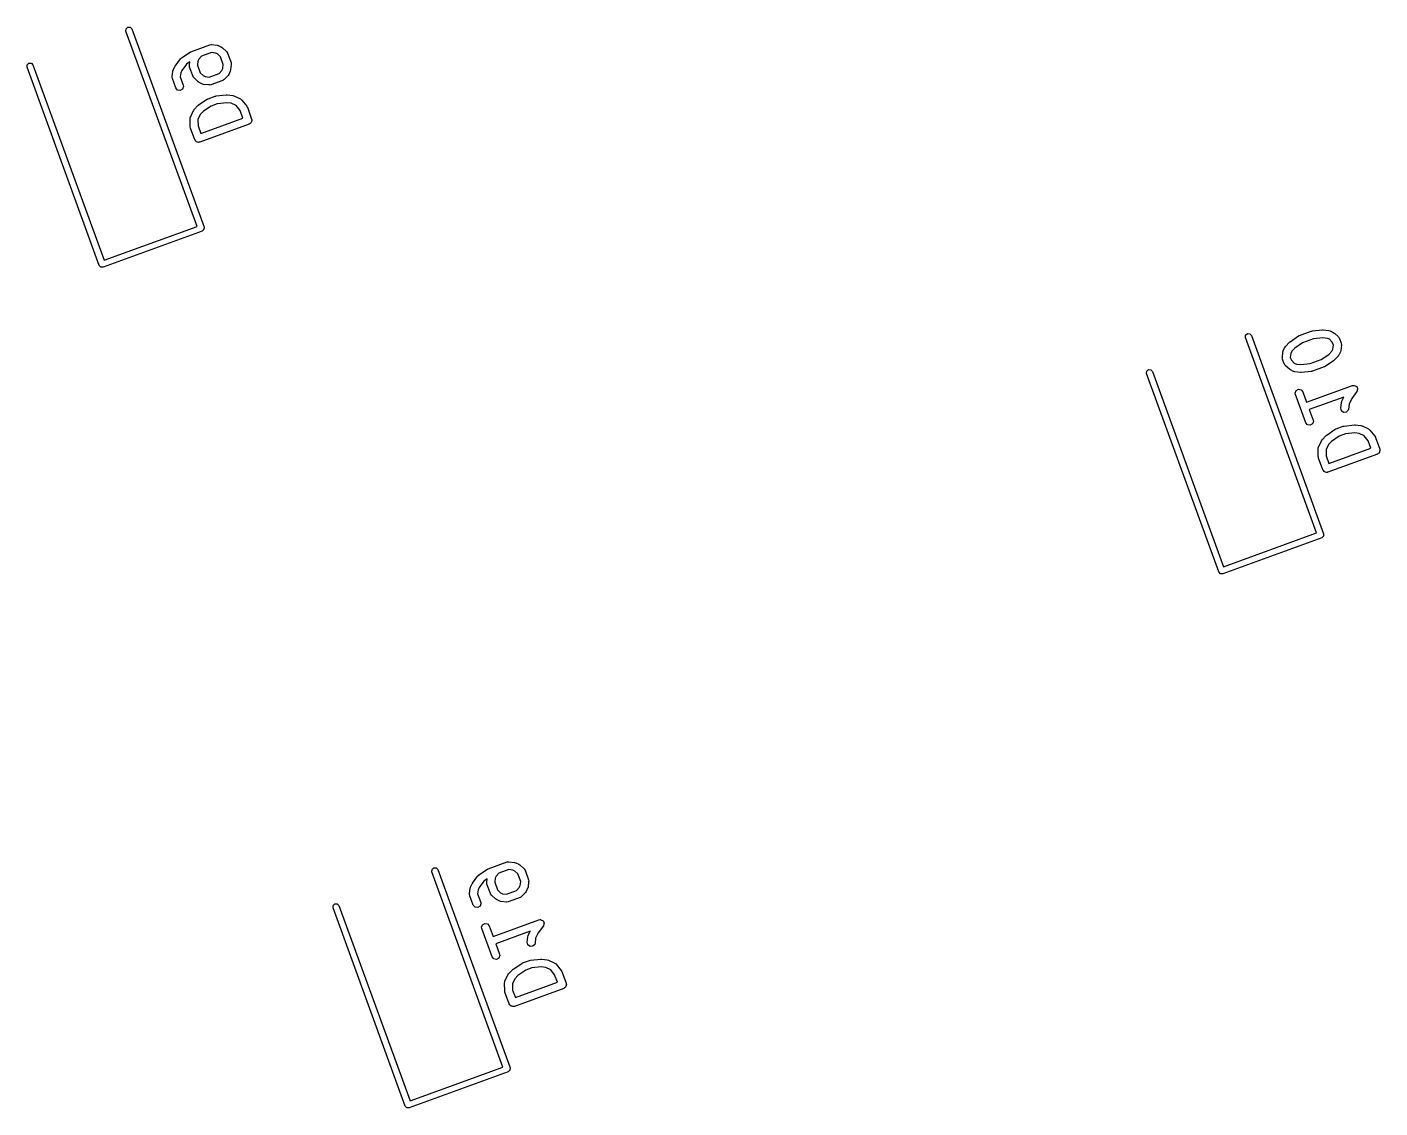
# Model space of a CAD drawing. Extents: x 2.13 to 9.42, y -5.88 to -2.33.
# Drawn here: x 8.183 to 9.195, y -3.139 to -2.331 of the extents above; entities that cross this region are included whole.
import ezdxf

# ---------------------------------------------------------------- set-up
doc = ezdxf.new("R2010")
doc.units = 0
doc.header["$MEASUREMENT"] = 0
doc.layers.add('BLACK', color=7, linetype='CONTINUOUS')

msp = doc.modelspace()

# ---------------------------------------------------------------- linework, layer by layer
at = {"layer": 'BLACK', "linetype": 'CONTINUOUS'}
for p, q in [((8.25665, -2.33367), (8.25673, -2.33187)), ((8.30984, -2.4798), (8.25665, -2.33367)), ((8.25673, -2.33187), (8.25806, -2.33064)), ((8.25806, -2.33064), (8.25987, -2.33072)), ((8.25987, -2.33072), (8.26109, -2.33206)), ((8.26109, -2.33206), (8.31509, -2.48041)), ((8.30524, -2.34906), (8.31933, -2.34393)), ((8.31933, -2.34393), (8.32034, -2.34375)), ((8.32034, -2.34375), (8.32051, -2.34381)), ((8.32051, -2.34381), (8.32068, -2.34377)), ((8.32068, -2.34377), (8.32484, -2.34425)), ((8.32484, -2.34425), (8.32569, -2.3445)), ((8.32569, -2.3445), (8.32575, -2.34451)), ((8.32575, -2.34451), (8.32815, -2.34563)), ((8.32815, -2.34563), (8.32888, -2.34613)), ((8.32888, -2.34613), (8.32894, -2.34616)), ((8.32894, -2.34616), (8.33198, -2.34904)), ((8.18274, -2.3588), (8.18407, -2.35757)), ((8.18407, -2.35757), (8.18588, -2.35765)), ((8.18588, -2.35765), (8.1871, -2.35899)), ((8.29346, -2.35986), (8.29746, -2.35441)), ((8.29746, -2.35441), (8.29818, -2.35372)), ((8.29818, -2.35372), (8.29819, -2.35371)), ((8.29819, -2.35371), (8.30459, -2.34938)), ((8.30192, -2.35832), (8.29839, -2.36312)), ((8.30441, -2.35664), (8.30192, -2.35832)), ((8.30412, -2.35918), (8.30441, -2.35664)), ((8.30459, -2.34938), (8.30513, -2.34914)), ((8.30513, -2.34914), (8.30524, -2.34906)), ((8.31041, -2.35617), (8.31006, -2.35916)), ((8.31112, -2.35463), (8.31041, -2.35617)), ((8.3132, -2.35244), (8.31112, -2.35463)), ((8.32069, -2.34971), (8.3132, -2.35244)), ((8.32369, -2.35006), (8.32069, -2.34971)), ((8.32522, -2.35078), (8.32369, -2.35006)), ((8.32741, -2.35285), (8.32522, -2.35078)), ((8.3295, -2.35859), (8.32741, -2.35285)), ((8.33198, -2.34904), (8.33259, -2.34986)), ((8.33259, -2.34986), (8.33261, -2.35004)), ((8.33261, -2.35004), (8.33273, -2.35017)), ((8.33273, -2.35017), (8.33529, -2.35722)), ((8.33529, -2.35722), (8.33547, -2.35823)), ((8.33547, -2.35823), (8.33541, -2.3584)), ((8.33541, -2.3584), (8.33545, -2.35857)), ((8.18266, -2.3606), (8.18274, -2.3588)), ((8.23666, -2.50896), (8.18266, -2.3606)), ((8.1871, -2.35899), (8.24029, -2.50512)), ((8.29128, -2.36817), (8.29135, -2.36801)), ((8.29146, -2.36918), (8.29128, -2.36817)), ((8.2913, -2.36784), (8.29178, -2.36367)), ((8.29135, -2.36801), (8.2913, -2.36784)), ((8.29178, -2.36367), (8.29204, -2.36282)), ((8.29204, -2.36276), (8.29316, -2.36036)), ((8.29204, -2.36282), (8.29204, -2.36276)), ((8.29316, -2.36036), (8.29342, -2.35999)), ((8.29342, -2.35999), (8.29346, -2.35986)), ((8.2976, -2.36482), (8.29725, -2.36782)), ((8.29725, -2.36782), (8.29958, -2.37421)), ((8.29839, -2.36312), (8.2976, -2.36482)), ((8.3041, -2.35952), (8.30416, -2.35935)), ((8.30427, -2.36053), (8.3041, -2.35952)), ((8.30416, -2.35935), (8.30412, -2.35918)), ((8.30684, -2.36758), (8.30427, -2.36053)), ((8.30695, -2.36771), (8.30684, -2.36758)), ((8.30697, -2.36789), (8.30695, -2.36771)), ((8.30758, -2.36871), (8.30697, -2.36789)), ((8.31006, -2.35916), (8.31215, -2.3649)), ((8.31215, -2.3649), (8.31434, -2.36698)), ((8.31434, -2.36698), (8.31587, -2.36769)), ((8.31587, -2.36769), (8.31887, -2.36804)), ((8.31887, -2.36804), (8.32637, -2.36531)), ((8.32637, -2.36531), (8.32844, -2.36312)), ((8.32844, -2.36312), (8.32916, -2.36158)), ((8.32916, -2.36158), (8.3295, -2.35859)), ((8.33306, -2.36683), (8.33018, -2.36987)), ((8.33309, -2.36677), (8.33306, -2.36683)), ((8.33359, -2.36605), (8.33309, -2.36677)), ((8.33471, -2.36364), (8.33359, -2.36605)), ((8.33472, -2.36358), (8.33471, -2.36364)), ((8.33497, -2.36273), (8.33472, -2.36358)), ((8.33545, -2.35857), (8.33497, -2.36273)), ((8.29403, -2.37623), (8.29146, -2.36918)), ((8.29533, -2.37778), (8.29403, -2.37623)), ((8.29732, -2.37813), (8.29533, -2.37778)), ((8.29906, -2.37712), (8.29732, -2.37813)), ((8.29976, -2.37522), (8.29906, -2.37712)), ((8.29958, -2.37421), (8.29976, -2.37522)), ((8.31063, -2.37159), (8.30758, -2.36871)), ((8.31069, -2.37162), (8.31063, -2.37159)), ((8.31141, -2.37212), (8.31069, -2.37162)), ((8.31381, -2.37325), (8.31141, -2.37212)), ((8.31388, -2.37325), (8.31381, -2.37325)), ((8.31472, -2.3735), (8.31388, -2.37325)), ((8.31889, -2.37398), (8.31472, -2.3735)), ((8.31906, -2.37394), (8.31889, -2.37398)), ((8.31923, -2.374), (8.31906, -2.37394)), ((8.32024, -2.37382), (8.31923, -2.374)), ((8.32904, -2.37062), (8.32024, -2.37382)), ((8.32918, -2.3705), (8.32904, -2.37062)), ((8.32935, -2.37048), (8.32918, -2.3705)), ((8.33018, -2.36987), (8.32935, -2.37048)), ((8.31101, -2.38895), (8.31742, -2.38462)), ((8.31742, -2.38462), (8.31796, -2.38438)), ((8.31796, -2.38438), (8.31806, -2.38429)), ((8.31806, -2.38429), (8.32335, -2.38237)), ((8.32502, -2.38804), (8.32042, -2.38972)), ((8.32335, -2.38237), (8.32393, -2.38226)), ((8.32393, -2.38226), (8.32405, -2.38221)), ((8.32405, -2.38221), (8.33174, -2.3814)), ((8.33203, -2.38731), (8.32502, -2.38804)), ((8.33174, -2.3814), (8.33224, -2.38144)), ((8.33539, -2.3877), (8.33203, -2.38731)), ((8.33224, -2.38144), (8.33238, -2.38141)), ((8.33238, -2.38141), (8.33655, -2.38188)), ((8.33913, -2.38944), (8.33539, -2.3877)), ((8.33655, -2.38188), (8.33739, -2.38214)), ((8.33739, -2.38214), (8.33746, -2.38214)), ((8.33746, -2.38214), (8.34226, -2.38438)), ((8.34226, -2.38438), (8.3431, -2.38497)), ((8.3431, -2.38497), (8.34318, -2.38513)), ((8.34318, -2.38513), (8.34333, -2.38522)), ((8.34333, -2.38522), (8.34701, -2.38987)), ((8.30459, -2.39932), (8.30474, -2.39831)), ((8.30474, -2.39831), (8.30485, -2.39817)), ((8.30485, -2.39817), (8.30486, -2.39799)), ((8.30486, -2.39799), (8.30711, -2.39319)), ((8.30711, -2.39319), (8.30761, -2.39247)), ((8.30761, -2.39247), (8.30764, -2.39241)), ((8.30764, -2.39241), (8.31052, -2.38936)), ((8.31226, -2.39612), (8.31051, -2.39986)), ((8.31052, -2.38936), (8.31093, -2.38906)), ((8.31093, -2.38906), (8.31101, -2.38895)), ((8.31459, -2.39366), (8.31226, -2.39612)), ((8.31267, -2.41019), (8.34412, -2.39875)), ((8.32042, -2.38972), (8.31459, -2.39366)), ((8.34209, -2.39316), (8.33913, -2.38944)), ((8.34412, -2.39875), (8.34209, -2.39316)), ((8.34701, -2.38987), (8.34743, -2.39064)), ((8.34743, -2.39064), (8.34747, -2.39069)), ((8.34747, -2.39069), (8.35068, -2.3995)), ((8.30475, -2.40525), (8.30459, -2.39932)), ((8.30477, -2.40531), (8.30475, -2.40525)), ((8.30493, -2.40618), (8.30477, -2.40531)), ((8.30813, -2.41499), (8.30493, -2.40618)), ((8.31051, -2.39986), (8.31064, -2.40461)), ((8.31064, -2.40461), (8.31267, -2.41019)), ((8.34891, -2.40329), (8.31192, -2.41675)), ((8.3495, -2.40279), (8.34891, -2.40329)), ((8.35017, -2.40241), (8.3495, -2.40279)), ((8.35026, -2.40216), (8.35017, -2.40241)), ((8.35046, -2.40199), (8.35026, -2.40216)), ((8.3506, -2.40123), (8.35046, -2.40199)), ((8.35086, -2.40051), (8.3506, -2.40123)), ((8.35068, -2.3995), (8.35075, -2.39989)), ((8.35075, -2.39989), (8.35081, -2.4)), ((8.35081, -2.4), (8.35079, -2.40013)), ((8.35079, -2.40013), (8.35086, -2.40051)), ((8.30863, -2.41557), (8.30813, -2.41499)), ((8.30901, -2.41624), (8.30863, -2.41557)), ((8.30926, -2.41633), (8.30901, -2.41624)), ((8.30943, -2.41653), (8.30926, -2.41633)), ((8.31019, -2.41667), (8.30943, -2.41653)), ((8.31091, -2.41693), (8.31019, -2.41667)), ((8.31129, -2.41686), (8.31091, -2.41693)), ((8.31142, -2.41688), (8.31129, -2.41686)), ((8.31154, -2.41682), (8.31142, -2.41688)), ((8.31192, -2.41675), (8.31154, -2.41682)), ((8.24029, -2.50512), (8.30984, -2.4798)), ((8.31368, -2.48344), (8.23968, -2.51037)), ((8.31501, -2.48221), (8.31368, -2.48344)), ((8.31509, -2.48041), (8.31501, -2.48221)), ((8.31509, -2.48041), (8.31509, -2.48041)), ((8.23788, -2.51029), (8.23666, -2.50896)), ((8.23666, -2.50896), (8.23666, -2.50896)), ((8.23968, -2.51037), (8.23788, -2.51029)), ((9.09434, -2.56118), (9.09567, -2.55996)), ((9.09567, -2.55996), (9.09748, -2.56004)), ((9.09748, -2.56004), (9.0987, -2.56138)), ((9.13467, -2.5614), (9.14348, -2.55819)), ((9.14348, -2.55819), (9.14406, -2.55809)), ((9.14406, -2.55809), (9.14418, -2.55803)), ((9.14418, -2.55803), (9.15187, -2.55723)), ((9.15187, -2.55723), (9.15238, -2.55727)), ((9.15238, -2.55727), (9.15251, -2.55723)), ((9.15251, -2.55723), (9.15668, -2.55771)), ((9.15668, -2.55771), (9.15752, -2.55796)), ((9.15752, -2.55796), (9.15759, -2.55797)), ((9.15759, -2.55797), (9.15999, -2.55909)), ((9.15999, -2.55909), (9.16071, -2.5596)), ((9.16071, -2.5596), (9.16077, -2.55962)), ((9.16077, -2.55962), (9.16382, -2.5625)), ((9.09426, -2.56299), (9.09434, -2.56118)), ((9.14745, -2.70912), (9.09426, -2.56299)), ((9.0987, -2.56138), (9.15269, -2.70973)), ((9.12259, -2.5727), (9.12372, -2.5703)), ((9.12372, -2.5703), (9.12422, -2.56957)), ((9.12422, -2.56957), (9.12425, -2.56952)), ((9.12425, -2.56952), (9.12713, -2.56647)), ((9.12713, -2.56647), (9.12754, -2.56617)), ((9.12754, -2.56617), (9.12762, -2.56606)), ((9.12762, -2.56606), (9.13403, -2.56173)), ((9.13119, -2.57077), (9.12886, -2.57323)), ((9.13703, -2.56683), (9.13119, -2.57077)), ((9.13403, -2.56173), (9.13456, -2.56149)), ((9.13456, -2.56149), (9.13467, -2.5614)), ((9.14516, -2.56387), (9.13703, -2.56683)), ((9.15216, -2.56314), (9.14516, -2.56387)), ((9.15553, -2.56352), (9.15216, -2.56314)), ((9.15706, -2.56424), (9.15553, -2.56352)), ((9.15925, -2.56631), (9.15706, -2.56424)), ((9.16006, -2.56853), (9.15925, -2.56631)), ((9.15971, -2.57152), (9.16006, -2.56853)), ((9.16382, -2.5625), (9.16443, -2.56333)), ((9.16443, -2.56333), (9.16445, -2.5635)), ((9.16445, -2.5635), (9.16456, -2.56364)), ((9.16456, -2.56364), (9.16584, -2.56716)), ((9.166, -2.56851), (9.16552, -2.57267)), ((9.16584, -2.56716), (9.16602, -2.56817)), ((9.16602, -2.56817), (9.16596, -2.56834)), ((9.16596, -2.56834), (9.166, -2.56851)), ((9.12184, -2.57811), (9.1219, -2.57795)), ((9.12202, -2.57912), (9.12184, -2.57811)), ((9.12186, -2.57778), (9.12234, -2.57361)), ((9.1219, -2.57795), (9.12186, -2.57778)), ((9.1233, -2.58265), (9.12202, -2.57912)), ((9.12234, -2.57361), (9.12259, -2.57277)), ((9.12259, -2.57277), (9.12259, -2.5727)), ((9.12815, -2.57476), (9.1278, -2.57776)), ((9.1278, -2.57776), (9.12861, -2.57997)), ((9.12886, -2.57323), (9.12815, -2.57476)), ((9.12861, -2.57997), (9.1308, -2.58205)), ((9.14271, -2.58242), (9.15083, -2.57946)), ((9.15083, -2.57946), (9.15667, -2.57552)), ((9.16024, -2.58023), (9.15383, -2.58456)), ((9.15667, -2.57552), (9.159, -2.57306)), ((9.159, -2.57306), (9.15971, -2.57152)), ((9.16032, -2.58012), (9.16024, -2.58023)), ((9.16073, -2.57981), (9.16032, -2.58012)), ((9.16361, -2.57677), (9.16073, -2.57981)), ((9.16364, -2.57671), (9.16361, -2.57677)), ((9.16415, -2.57599), (9.16364, -2.57671)), ((9.16527, -2.57358), (9.16415, -2.57599)), ((9.16552, -2.57267), (9.16527, -2.57352)), ((9.16527, -2.57352), (9.16527, -2.57358)), ((9.02027, -2.58992), (9.02035, -2.58812)), ((9.07426, -2.73827), (9.02027, -2.58992)), ((9.02035, -2.58812), (9.02168, -2.58689)), ((9.02168, -2.58689), (9.02349, -2.58697)), ((9.02349, -2.58697), (9.02471, -2.58831)), ((9.02471, -2.58831), (9.0779, -2.73444)), ((9.12341, -2.58278), (9.1233, -2.58265)), ((9.12343, -2.58296), (9.12341, -2.58278)), ((9.12404, -2.58378), (9.12343, -2.58296)), ((9.12709, -2.58666), (9.12404, -2.58378)), ((9.12715, -2.58669), (9.12709, -2.58666)), ((9.12787, -2.5872), (9.12715, -2.58669)), ((9.13027, -2.58832), (9.12787, -2.5872)), ((9.13034, -2.58832), (9.13027, -2.58832)), ((9.13118, -2.58857), (9.13034, -2.58832)), ((9.1308, -2.58205), (9.13233, -2.58276)), ((9.13535, -2.58905), (9.13118, -2.58857)), ((9.13233, -2.58276), (9.1357, -2.58315)), ((9.13548, -2.58902), (9.13535, -2.58905)), ((9.13599, -2.58906), (9.13548, -2.58902)), ((9.1357, -2.58315), (9.14271, -2.58242)), ((9.14368, -2.58825), (9.13599, -2.58906)), ((9.1438, -2.58819), (9.14368, -2.58825)), ((9.14438, -2.58809), (9.1438, -2.58819)), ((9.15319, -2.58488), (9.14438, -2.58809)), ((9.1533, -2.5848), (9.15319, -2.58488)), ((9.15383, -2.58456), (9.1533, -2.5848)), ((9.14002, -2.61132), (9.17424, -2.59887)), ((9.17424, -2.59887), (9.17525, -2.59869)), ((9.17525, -2.59869), (9.17541, -2.59875)), ((9.17541, -2.59875), (9.17558, -2.59871)), ((9.17558, -2.59871), (9.17635, -2.59909)), ((9.17635, -2.59909), (9.17715, -2.59938)), ((9.17715, -2.59938), (9.17724, -2.59953)), ((9.17724, -2.59953), (9.17739, -2.5996)), ((9.17739, -2.5996), (9.17773, -2.60039)), ((9.17773, -2.60039), (9.17816, -2.60113)), ((9.17816, -2.60113), (9.17813, -2.6013)), ((9.17813, -2.6013), (9.1782, -2.60145)), ((9.13146, -2.60454), (9.13215, -2.60264)), ((9.13163, -2.60555), (9.13146, -2.60454)), ((9.13933, -2.62669), (9.13163, -2.60555)), ((9.13215, -2.60264), (9.1339, -2.60163)), ((9.1339, -2.60163), (9.13589, -2.60198)), ((9.13589, -2.60198), (9.13718, -2.60353)), ((9.13718, -2.60353), (9.14002, -2.61132)), ((9.1678, -2.6075), (9.14204, -2.61687)), ((9.16608, -2.61156), (9.16633, -2.61071)), ((9.16633, -2.61065), (9.1678, -2.6075)), ((9.16633, -2.61071), (9.16633, -2.61065)), ((9.1738, -2.6086), (9.17189, -2.61271)), ((9.17763, -2.60339), (9.1738, -2.6086)), ((9.17768, -2.60323), (9.17763, -2.60339)), ((9.17781, -2.60312), (9.17768, -2.60323)), ((9.17796, -2.60228), (9.17781, -2.60312)), ((9.1782, -2.60145), (9.17796, -2.60228)), ((9.14204, -2.61687), (9.14488, -2.62467)), ((9.1656, -2.61572), (9.16608, -2.61156)), ((9.16607, -2.61769), (9.1656, -2.61572)), ((9.16769, -2.61889), (9.16607, -2.61769)), ((9.1697, -2.61877), (9.16769, -2.61889)), ((9.17117, -2.61738), (9.1697, -2.61877)), ((9.17146, -2.6164), (9.17117, -2.61738)), ((9.17189, -2.61271), (9.17146, -2.6164)), ((9.14063, -2.62824), (9.13933, -2.62669)), ((9.14262, -2.62859), (9.14063, -2.62824)), ((9.14437, -2.62758), (9.14262, -2.62859)), ((9.14506, -2.62568), (9.14437, -2.62758)), ((9.14488, -2.62467), (9.14506, -2.62568)), ((9.15503, -2.63588), (9.16144, -2.63156)), ((9.16144, -2.63156), (9.16197, -2.63132)), ((9.16197, -2.63132), (9.16208, -2.63123)), ((9.16208, -2.63123), (9.16736, -2.6293)), ((9.16736, -2.6293), (9.16794, -2.6292)), ((9.16794, -2.6292), (9.16807, -2.62914)), ((9.16807, -2.62914), (9.17576, -2.62834)), ((9.17576, -2.62834), (9.17626, -2.62837)), ((9.17626, -2.62837), (9.1764, -2.62834)), ((9.1764, -2.62834), (9.18056, -2.62882)), ((9.18056, -2.62882), (9.18141, -2.62907)), ((9.18141, -2.62907), (9.18147, -2.62908)), ((9.18147, -2.62908), (9.18628, -2.63132)), ((9.18628, -2.63132), (9.18712, -2.63191)), ((9.14888, -2.64493), (9.15113, -2.64013)), ((9.15113, -2.64013), (9.15163, -2.6394)), ((9.15163, -2.6394), (9.15166, -2.63934)), ((9.15166, -2.63934), (9.15454, -2.6363)), ((9.15454, -2.6363), (9.15495, -2.636)), ((9.15495, -2.636), (9.15503, -2.63588)), ((9.1586, -2.64059), (9.15627, -2.64306)), ((9.16444, -2.63665), (9.1586, -2.64059)), ((9.16904, -2.63498), (9.16444, -2.63665)), ((9.17605, -2.63425), (9.16904, -2.63498)), ((9.17941, -2.63463), (9.17605, -2.63425)), ((9.18315, -2.63638), (9.17941, -2.63463)), ((9.18611, -2.6401), (9.18315, -2.63638)), ((9.18814, -2.64568), (9.18611, -2.6401)), ((9.18712, -2.63191), (9.1872, -2.63207)), ((9.1872, -2.63207), (9.18735, -2.63216)), ((9.18735, -2.63216), (9.19103, -2.6368)), ((9.19103, -2.6368), (9.19145, -2.63758)), ((9.19145, -2.63758), (9.19149, -2.63763)), ((9.19149, -2.63763), (9.1947, -2.64644)), ((9.14861, -2.64626), (9.14876, -2.64525)), ((9.14877, -2.65219), (9.14861, -2.64626)), ((9.14876, -2.64525), (9.14887, -2.64511)), ((9.14887, -2.64511), (9.14888, -2.64493)), ((9.15627, -2.64306), (9.15453, -2.64679)), ((9.15453, -2.64679), (9.15466, -2.65155)), ((9.15466, -2.65155), (9.15669, -2.65713)), ((9.19293, -2.65022), (9.15594, -2.66369)), ((9.15669, -2.65713), (9.18814, -2.64568)), ((9.19352, -2.64973), (9.19293, -2.65022)), ((9.19419, -2.64935), (9.19352, -2.64973)), ((9.19428, -2.6491), (9.19419, -2.64935)), ((9.19448, -2.64892), (9.19428, -2.6491)), ((9.19461, -2.64817), (9.19448, -2.64892)), ((9.19488, -2.64745), (9.19461, -2.64817)), ((9.1947, -2.64644), (9.19477, -2.64682)), ((9.19477, -2.64682), (9.19483, -2.64694)), ((9.19483, -2.64694), (9.19481, -2.64706)), ((9.19481, -2.64706), (9.19488, -2.64745)), ((9.14879, -2.65225), (9.14877, -2.65219)), ((9.14895, -2.65312), (9.14879, -2.65225)), ((9.15215, -2.66192), (9.14895, -2.65312)), ((9.15265, -2.66251), (9.15215, -2.66192)), ((9.15303, -2.66318), (9.15265, -2.66251)), ((9.15328, -2.66327), (9.15303, -2.66318)), ((9.15345, -2.66347), (9.15328, -2.66327)), ((9.15421, -2.6636), (9.15345, -2.66347)), ((9.15493, -2.66387), (9.15421, -2.6636)), ((9.15531, -2.6638), (9.15493, -2.66387)), ((9.15544, -2.66382), (9.15531, -2.6638)), ((9.15555, -2.66376), (9.15544, -2.66382)), ((9.15594, -2.66369), (9.15555, -2.66376)), ((9.0779, -2.73444), (9.14745, -2.70912)), ((9.15262, -2.71153), (9.15128, -2.71276)), ((9.15269, -2.70973), (9.15262, -2.71153)), ((9.15269, -2.70973), (9.15269, -2.70973)), ((9.15128, -2.71276), (9.07729, -2.73969)), ((9.07549, -2.73961), (9.07426, -2.73827)), ((9.07426, -2.73827), (9.07426, -2.73827)), ((9.07729, -2.73969), (9.07549, -2.73961)), ((8.52773, -2.96037), (8.54183, -2.95524)), ((8.54183, -2.95524), (8.54284, -2.95506)), ((8.54284, -2.95506), (8.543, -2.95512)), ((8.543, -2.95512), (8.54318, -2.95508)), ((8.54318, -2.95508), (8.54734, -2.95556)), ((8.54734, -2.95556), (8.54819, -2.95581)), ((8.48556, -2.9626), (8.48564, -2.96079)), ((8.53875, -3.10873), (8.48556, -2.9626)), ((8.48564, -2.96079), (8.48697, -2.95957)), ((8.48697, -2.95957), (8.48878, -2.95965)), ((8.48878, -2.95965), (8.49, -2.96098)), ((8.49, -2.96098), (8.544, -3.10934)), ((8.51596, -2.97117), (8.51996, -2.96572)), ((8.51996, -2.96572), (8.52068, -2.96504)), ((8.52068, -2.96504), (8.52069, -2.96502)), ((8.52069, -2.96502), (8.52709, -2.9607)), ((8.52709, -2.9607), (8.52763, -2.96046)), ((8.52763, -2.96046), (8.52773, -2.96037)), ((8.53569, -2.96376), (8.53362, -2.96595)), ((8.54319, -2.96103), (8.53569, -2.96376)), ((8.54619, -2.96137), (8.54319, -2.96103)), ((8.54772, -2.96209), (8.54619, -2.96137)), ((8.54991, -2.96416), (8.54772, -2.96209)), ((8.54819, -2.95581), (8.54825, -2.95582)), ((8.54825, -2.95582), (8.55065, -2.95694)), ((8.552, -2.9699), (8.54991, -2.96416)), ((8.55065, -2.95694), (8.55138, -2.95744)), ((8.55138, -2.95744), (8.55144, -2.95747)), ((8.55144, -2.95747), (8.55448, -2.96035)), ((8.55448, -2.96035), (8.55509, -2.96117)), ((8.55509, -2.96117), (8.55511, -2.96135)), ((8.55511, -2.96135), (8.55522, -2.96149)), ((8.55522, -2.96149), (8.55779, -2.96853)), ((8.5138, -2.97915), (8.51428, -2.97498)), ((8.51428, -2.97498), (8.51453, -2.97414)), ((8.51453, -2.97414), (8.51454, -2.97407)), ((8.51454, -2.97407), (8.51566, -2.97167)), ((8.51566, -2.97167), (8.51592, -2.9713)), ((8.51592, -2.9713), (8.51596, -2.97117)), ((8.52089, -2.97443), (8.52009, -2.97613)), ((8.52442, -2.96963), (8.52089, -2.97443)), ((8.52691, -2.96795), (8.52442, -2.96963)), ((8.5266, -2.97083), (8.52666, -2.97066)), ((8.52677, -2.97184), (8.5266, -2.97083)), ((8.52661, -2.97049), (8.52691, -2.96795)), ((8.52666, -2.97066), (8.52661, -2.97049)), ((8.52934, -2.97889), (8.52677, -2.97184)), ((8.53291, -2.96748), (8.53256, -2.97048)), ((8.53256, -2.97048), (8.53465, -2.97621)), ((8.53362, -2.96595), (8.53291, -2.96748)), ((8.54887, -2.97662), (8.55094, -2.97443)), ((8.55094, -2.97443), (8.55166, -2.97289)), ((8.55166, -2.97289), (8.552, -2.9699)), ((8.55721, -2.97495), (8.55609, -2.97736)), ((8.55722, -2.97489), (8.55721, -2.97495)), ((8.55747, -2.97404), (8.55722, -2.97489)), ((8.55795, -2.96988), (8.55747, -2.97404)), ((8.55779, -2.96853), (8.55797, -2.96954)), ((8.55797, -2.96954), (8.55791, -2.96971)), ((8.55791, -2.96971), (8.55795, -2.96988)), ((8.51378, -2.97948), (8.51384, -2.97932)), ((8.51396, -2.98049), (8.51378, -2.97948)), ((8.51384, -2.97932), (8.5138, -2.97915)), ((8.51653, -2.98754), (8.51396, -2.98049)), ((8.52009, -2.97613), (8.51975, -2.97913)), ((8.51975, -2.97913), (8.52208, -2.98552)), ((8.52208, -2.98552), (8.52225, -2.98653)), ((8.52945, -2.97902), (8.52934, -2.97889)), ((8.52947, -2.9792), (8.52945, -2.97902)), ((8.53008, -2.98002), (8.52947, -2.9792)), ((8.53313, -2.9829), (8.53008, -2.98002)), ((8.53319, -2.98293), (8.53313, -2.9829)), ((8.53391, -2.98344), (8.53319, -2.98293)), ((8.53631, -2.98456), (8.53391, -2.98344)), ((8.53465, -2.97621), (8.53684, -2.97829)), ((8.53638, -2.98456), (8.53631, -2.98456)), ((8.53722, -2.98481), (8.53638, -2.98456)), ((8.53684, -2.97829), (8.53837, -2.979)), ((8.54139, -2.98529), (8.53722, -2.98481)), ((8.53837, -2.979), (8.54137, -2.97935)), ((8.54137, -2.97935), (8.54887, -2.97662)), ((8.54156, -2.98525), (8.54139, -2.98529)), ((8.54172, -2.98531), (8.54156, -2.98525)), ((8.54273, -2.98513), (8.54172, -2.98531)), ((8.55154, -2.98193), (8.54273, -2.98513)), ((8.55168, -2.98181), (8.55154, -2.98193)), ((8.55185, -2.98179), (8.55168, -2.98181)), ((8.55268, -2.98118), (8.55185, -2.98179)), ((8.55556, -2.97814), (8.55268, -2.98118)), ((8.55558, -2.97808), (8.55556, -2.97814)), ((8.55609, -2.97736), (8.55558, -2.97808)), ((8.41157, -2.98953), (8.41165, -2.98772)), ((8.46557, -3.13788), (8.41157, -2.98953)), ((8.41165, -2.98772), (8.41298, -2.9865)), ((8.41298, -2.9865), (8.41479, -2.98658)), ((8.41479, -2.98658), (8.41601, -2.98791)), ((8.41601, -2.98791), (8.4692, -3.13405)), ((8.51783, -2.98909), (8.51653, -2.98754)), ((8.51981, -2.98944), (8.51783, -2.98909)), ((8.52156, -2.98843), (8.51981, -2.98944)), ((8.52225, -2.98653), (8.52156, -2.98843)), ((8.52276, -3.00415), (8.52345, -3.00225)), ((8.52294, -3.00516), (8.52276, -3.00415)), ((8.53063, -3.0263), (8.52294, -3.00516)), ((8.52345, -3.00225), (8.5252, -3.00124)), ((8.5252, -3.00124), (8.52719, -3.00159)), ((8.52719, -3.00159), (8.52849, -3.00314)), ((8.52849, -3.00314), (8.53133, -3.01093)), ((8.53133, -3.01093), (8.56555, -2.99848)), ((8.56894, -3.003), (8.56511, -3.00821)), ((8.56555, -2.99848), (8.56656, -2.9983)), ((8.56656, -2.9983), (8.56672, -2.99836)), ((8.56672, -2.99836), (8.56688, -2.99832)), ((8.56688, -2.99832), (8.56765, -2.9987)), ((8.56765, -2.9987), (8.56845, -2.99899)), ((8.56845, -2.99899), (8.56854, -2.99914)), ((8.56854, -2.99914), (8.56869, -2.99921)), ((8.56869, -2.99921), (8.56904, -3)), ((8.56898, -3.00284), (8.56894, -3.003)), ((8.56911, -3.00273), (8.56898, -3.00284)), ((8.56904, -3), (8.56946, -3.00074)), ((8.56926, -3.00188), (8.56911, -3.00273)), ((8.5695, -3.00106), (8.56926, -3.00188)), ((8.56946, -3.00074), (8.56943, -3.00091)), ((8.56943, -3.00091), (8.5695, -3.00106)), ((8.55911, -3.00711), (8.53335, -3.01648)), ((8.5569, -3.01533), (8.55738, -3.01117)), ((8.55737, -3.0173), (8.5569, -3.01533)), ((8.55738, -3.01117), (8.55763, -3.01032)), ((8.55763, -3.01032), (8.55764, -3.01026)), ((8.55764, -3.01026), (8.55911, -3.00711)), ((8.56277, -3.01601), (8.56247, -3.01699)), ((8.56319, -3.01232), (8.56277, -3.01601)), ((8.56511, -3.00821), (8.56319, -3.01232)), ((8.53193, -3.02785), (8.53063, -3.0263)), ((8.53335, -3.01648), (8.53618, -3.02428)), ((8.53636, -3.02529), (8.53567, -3.02719)), ((8.53618, -3.02428), (8.53636, -3.02529)), ((8.55899, -3.0185), (8.55737, -3.0173)), ((8.56101, -3.01838), (8.55899, -3.0185)), ((8.56247, -3.01699), (8.56101, -3.01838)), ((8.53392, -3.0282), (8.53193, -3.02785)), ((8.53567, -3.02719), (8.53392, -3.0282)), ((8.54296, -3.03895), (8.54584, -3.03591)), ((8.54584, -3.03591), (8.54625, -3.0356)), ((8.54625, -3.0356), (8.54633, -3.03549)), ((8.54633, -3.03549), (8.55274, -3.03116)), ((8.55574, -3.03626), (8.54991, -3.0402)), ((8.55274, -3.03116), (8.55328, -3.03092)), ((8.55328, -3.03092), (8.55338, -3.03084)), ((8.55338, -3.03084), (8.55867, -3.02891)), ((8.56035, -3.03459), (8.55574, -3.03626)), ((8.55867, -3.02891), (8.55925, -3.02881)), ((8.55925, -3.02881), (8.55937, -3.02875)), ((8.55937, -3.02875), (8.56706, -3.02795)), ((8.56735, -3.03385), (8.56035, -3.03459)), ((8.56706, -3.02795), (8.56757, -3.02798)), ((8.57072, -3.03424), (8.56735, -3.03385)), ((8.56757, -3.02798), (8.5677, -3.02795)), ((8.5677, -3.02795), (8.57187, -3.02843)), ((8.57446, -3.03599), (8.57072, -3.03424)), ((8.57187, -3.02843), (8.57271, -3.02868)), ((8.57271, -3.02868), (8.57278, -3.02869)), ((8.57278, -3.02869), (8.57758, -3.03093)), ((8.57741, -3.03971), (8.57446, -3.03599)), ((8.57758, -3.03093), (8.57842, -3.03152)), ((8.57842, -3.03152), (8.5785, -3.03168)), ((8.5785, -3.03168), (8.57865, -3.03177)), ((8.57865, -3.03177), (8.58233, -3.03641)), ((8.58233, -3.03641), (8.58276, -3.03719)), ((8.53991, -3.04587), (8.54006, -3.04485)), ((8.54007, -3.05179), (8.53991, -3.04587)), ((8.54006, -3.04485), (8.54017, -3.04472)), ((8.54017, -3.04472), (8.54019, -3.04454)), ((8.54019, -3.04454), (8.54243, -3.03973)), ((8.54243, -3.03973), (8.54294, -3.03901)), ((8.54294, -3.03901), (8.54296, -3.03895)), ((8.54758, -3.04266), (8.54583, -3.0464)), ((8.54583, -3.0464), (8.54596, -3.05115)), ((8.54991, -3.0402), (8.54758, -3.04266)), ((8.548, -3.05674), (8.57944, -3.04529)), ((8.57944, -3.04529), (8.57741, -3.03971)), ((8.58276, -3.03719), (8.5828, -3.03724)), ((8.5828, -3.03724), (8.586, -3.04605)), ((8.586, -3.04605), (8.58607, -3.04643)), ((8.58607, -3.04643), (8.58614, -3.04654)), ((8.58614, -3.04654), (8.58611, -3.04667)), ((8.58611, -3.04667), (8.58618, -3.04706)), ((8.5401, -3.05185), (8.54007, -3.05179)), ((8.54025, -3.05272), (8.5401, -3.05185)), ((8.54346, -3.06153), (8.54025, -3.05272)), ((8.54596, -3.05115), (8.548, -3.05674)), ((8.58424, -3.04983), (8.54724, -3.0633)), ((8.58483, -3.04934), (8.58424, -3.04983)), ((8.58549, -3.04895), (8.58483, -3.04934)), ((8.58558, -3.0487), (8.58549, -3.04895)), ((8.58579, -3.04853), (8.58558, -3.0487)), ((8.58592, -3.04778), (8.58579, -3.04853)), ((8.58618, -3.04706), (8.58592, -3.04778)), ((8.54395, -3.06212), (8.54346, -3.06153)), ((8.54433, -3.06278), (8.54395, -3.06212)), ((8.54458, -3.06288), (8.54433, -3.06278)), ((8.54476, -3.06308), (8.54458, -3.06288)), ((8.54551, -3.06321), (8.54476, -3.06308)), ((8.54623, -3.06347), (8.54551, -3.06321)), ((8.54662, -3.06341), (8.54623, -3.06347)), ((8.54674, -3.06343), (8.54662, -3.06341)), ((8.54686, -3.06336), (8.54674, -3.06343)), ((8.54724, -3.0633), (8.54686, -3.06336)), ((8.54259, -3.11236), (8.4686, -3.1393)), ((8.4692, -3.13405), (8.53875, -3.10873)), ((8.54392, -3.11114), (8.54259, -3.11236)), ((8.544, -3.10934), (8.54392, -3.11114)), ((8.544, -3.10934), (8.544, -3.10934)), ((8.46679, -3.13922), (8.46557, -3.13788)), ((8.46557, -3.13788), (8.46557, -3.13788)), ((8.4686, -3.1393), (8.46679, -3.13922))]:
    msp.add_line(p, q, dxfattribs=at)

doc.saveas('drawing.dxf')
